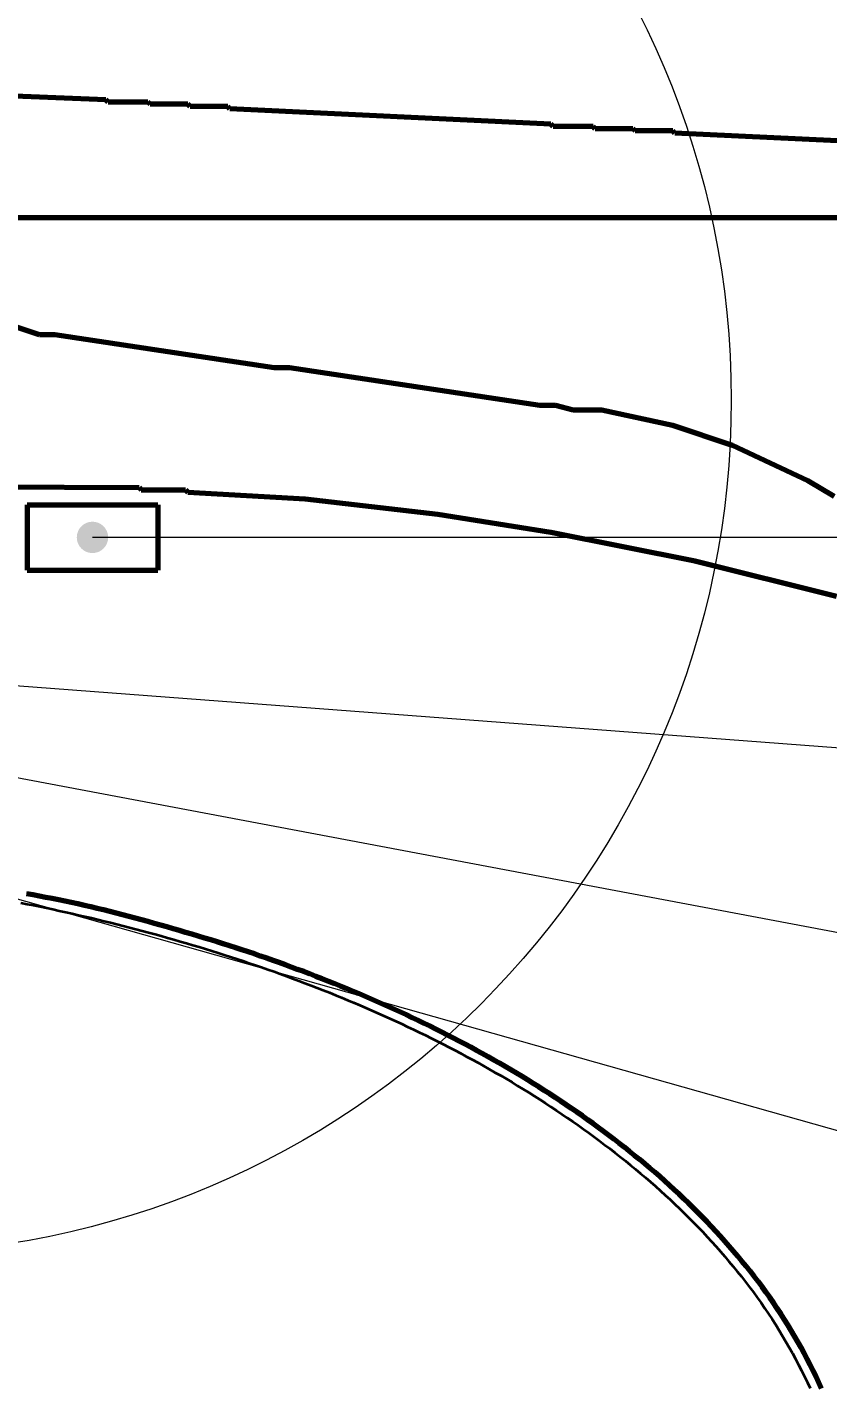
# Model space of a CAD drawing. Header units: millimetres. Extents: x 0 to 2382, y 0 to 420.
# Drawn here: x 173.9 to 204.5, y 325.6 to 377.4 of the extents above; entities that cross this region are included whole.
import ezdxf

# ---------------------------------------------------------------- set-up
doc = ezdxf.new("R2010")
doc.units = ezdxf.units.MM
doc.linetypes.add('IRAM-E-TRAZOS', pattern=[5, 4, -1])
for name, color, linetype, lineweight in [('01-VISIBLE', 7, 'CONTINUOUS', 70), ('02-OCULTA', 4, 'IRAM-E-TRAZOS', 35), ('04-COTA', 3, 'CONTINUOUS', 18), ('08-FINA', 5, 'CONTINUOUS', 18)]:
    doc.layers.add(name, color=color, linetype=linetype, lineweight=lineweight)
doc.styles.add('ISO3098', font='isocpeur.ttf')
doc.dimstyles.new('FLAMA-IRAM', dxfattribs={"dimtxt": 3.5, "dimasz": 3.5, "dimexe": 2, "dimexo": 1.5, "dimgap": 1, "dimtad": 1, "dimdec": 1, "dimtxsty": 'ISO3098', "dimblk": 'IRAM_FLECHA', "dimblk1": 'IRAM_FLECHA', "dimblk2": 'IRAM_FLECHA', "dimcen": 2.5, "dimclrd": 256, "dimclre": 256, "dimclrt": 256, "dimazin": 3, "dimtfac": 1, "dimtmove": 0, "dimatfit": 3, "dimlwd": 18, "dimlwe": 18})

# ---------------------------------------------------------------- blocks, each defined once
blk = doc.blocks.new('IRAM_FLECHA')
blk.add_solid([(0, 0), (-1, 0.125), (-1, -0.125)])

msp = doc.modelspace()

# ---------------------------------------------------------------- hatches: boundary and pattern name
at = {"layer": '08-FINA'}
h = msp.add_hatch(color=7, dxfattribs=at)
h.dxf.hatch_style = 1
edge = h.paths.add_edge_path()
edge.add_arc((176.388, 357.916), 0.6, 0, 360)

# ---------------------------------------------------------------- linework, layer by layer
at = {"layer": '01-VISIBLE'}
for p, q in [((176.898, 374.631), (170.803, 374.886)), ((176.983, 374.551), (176.898, 374.631)), ((178.508, 374.551), (176.983, 374.551)), ((178.593, 374.466), (178.508, 374.551)), ((180.033, 374.466), (178.593, 374.466)), ((180.118, 374.381), (180.033, 374.466)), ((181.558, 374.381), (180.118, 374.381)), ((181.643, 374.296), (181.558, 374.381)), ((193.918, 373.701), (181.643, 374.296)), ((194.003, 373.616), (193.918, 373.701)), ((195.528, 373.616), (194.003, 373.616)), ((195.613, 373.531), (195.528, 373.616)), ((197.048, 373.531), (195.613, 373.531)), ((197.133, 373.446), (197.048, 373.531)), ((198.573, 373.446), (197.133, 373.446)), ((198.658, 373.361), (198.573, 373.446)), ((209.413, 372.856), (198.658, 373.361)), ((172.073, 370.146), (205.938, 370.146)), ((174.358, 365.661), (168.943, 367.436)), ((174.953, 365.661), (174.358, 365.661)), ((183.333, 364.391), (174.953, 365.661)), ((183.928, 364.391), (183.333, 364.391)), ((193.493, 362.951), (183.928, 364.391)), ((194.088, 362.951), (193.493, 362.951)), ((194.763, 362.781), (194.088, 362.951)), ((195.863, 362.781), (194.763, 362.781)), ((198.573, 362.186), (195.863, 362.781)), ((200.858, 361.426), (198.573, 362.186)), ((203.738, 360.071), (200.858, 361.426)), ((204.753, 359.476), (203.738, 360.071)), ((167.024, 359.879), (178.168, 359.816)), ((178.168, 359.816), (178.253, 359.731)), ((178.253, 359.731), (179.948, 359.731)), ((179.948, 359.731), (180.033, 359.646)), ((180.033, 359.646), (184.518, 359.391)), ((173.888, 359.166), (178.888, 359.166)), ((184.518, 359.391), (189.598, 358.801)), ((189.598, 358.801), (193.918, 358.121)), ((193.918, 358.121), (199.423, 357.021)), ((199.423, 357.021), (204.838, 355.666)), ((173.888, 356.666), (178.888, 356.666))]:
    msp.add_line(p, q, dxfattribs=at)
for points in [[(173.888, 359.166), (173.888, 358.916), (173.888, 358.666), (173.888, 358.416), (173.888, 358.166), (173.888, 357.916), (173.888, 357.666), (173.888, 357.416), (173.888, 357.166), (173.888, 356.916), (173.888, 356.666)], [(178.888, 359.166), (178.888, 358.916), (178.888, 358.666), (178.888, 358.416), (178.888, 358.166), (178.888, 357.916), (178.888, 357.666), (178.888, 357.416), (178.888, 357.166), (178.888, 356.916), (178.888, 356.666)], [(204.264, 325.391), (204.161, 325.619), (204.055, 325.847), (203.947, 326.072), (203.835, 326.297), (203.72, 326.519), (203.603, 326.741), (203.482, 326.96), (203.359, 327.179), (203.234, 327.395), (203.105, 327.61), (202.974, 327.824), (202.841, 328.036), (202.705, 328.246), (202.566, 328.455), (202.425, 328.662), (202.282, 328.868), (202.137, 329.072), (201.989, 329.274), (201.839, 329.475), (201.687, 329.674), (201.533, 329.872), (201.377, 330.068), (201.219, 330.262), (201.059, 330.455), (200.897, 330.646), (200.733, 330.835), (200.567, 331.023), (200.4, 331.21), (200.23, 331.394), (200.059, 331.577), (199.887, 331.759), (199.712, 331.939), (199.536, 332.117), (199.359, 332.294), (199.18, 332.469), (198.999, 332.643), (198.817, 332.815), (198.634, 332.986), (198.449, 333.155), (198.263, 333.323), (198.076, 333.489), (197.887, 333.654), (197.697, 333.817), (197.505, 333.979), (197.313, 334.139), (197.119, 334.298), (196.924, 334.455), (196.728, 334.611), (196.531, 334.765), (196.332, 334.919), (196.133, 335.07), (195.932, 335.22), (195.731, 335.369), (195.528, 335.517), (195.325, 335.663), (195.12, 335.808), (194.915, 335.951), (194.708, 336.093), (194.501, 336.234), (194.293, 336.373), (194.084, 336.511), (193.874, 336.648), (193.663, 336.783), (193.451, 336.917), (193.239, 337.05), (193.026, 337.182), (192.812, 337.312), (192.597, 337.441), (192.382, 337.569), (192.165, 337.696), (191.949, 337.821), (191.731, 337.945), (191.513, 338.068), (191.294, 338.19), (191.074, 338.311), (190.854, 338.43), (190.633, 338.548), (190.411, 338.665), (190.189, 338.781), (189.967, 338.896), (189.743, 339.01), (189.519, 339.122), (189.295, 339.233), (189.07, 339.343), (188.844, 339.452), (188.618, 339.56), (188.391, 339.667), (188.164, 339.772), (187.936, 339.877), (187.708, 339.98), (187.48, 340.083), (187.25, 340.184), (187.021, 340.284), (186.791, 340.384), (186.56, 340.482), (186.329, 340.579), (186.098, 340.675), (185.866, 340.771), (185.634, 340.865), (185.402, 340.958), (185.169, 341.05), (184.935, 341.142), (184.702, 341.232), (184.468, 341.321), (184.233, 341.409), (183.998, 341.496), (183.763, 341.582), (183.527, 341.667), (183.291, 341.751), (183.055, 341.834), (182.818, 341.916), (182.581, 341.997), (182.343, 342.077), (182.105, 342.155), (181.867, 342.233), (181.629, 342.31), (181.39, 342.385), (181.151, 342.46), (180.911, 342.534), (180.672, 342.607), (180.432, 342.68), (180.192, 342.751), (179.951, 342.822), (179.711, 342.892), (179.47, 342.962), (179.229, 343.031), (178.988, 343.099), (178.747, 343.167), (178.506, 343.235), (178.264, 343.301), (178.023, 343.367), (177.781, 343.432), (177.538, 343.496), (177.296, 343.559), (177.053, 343.621), (176.81, 343.681), (176.566, 343.74), (176.322, 343.797), (176.078, 343.853), (175.834, 343.908), (175.589, 343.961), (175.344, 344.012), (175.098, 344.063), (174.853, 344.112), (174.607, 344.16), (174.361, 344.207), (174.114, 344.253), (173.868, 344.299)]]:
    msp.add_lwpolyline(points, dxfattribs=at)
at = {"layer": '02-OCULTA'}
for p, q in [((176.898, 374.631), (170.803, 374.886)), ((176.983, 374.551), (176.898, 374.631)), ((178.508, 374.551), (176.983, 374.551)), ((178.593, 374.466), (178.508, 374.551)), ((180.033, 374.466), (178.593, 374.466)), ((180.118, 374.381), (180.033, 374.466)), ((181.558, 374.381), (180.118, 374.381)), ((181.643, 374.296), (181.558, 374.381)), ((193.918, 373.701), (181.643, 374.296)), ((194.003, 373.616), (193.918, 373.701)), ((195.528, 373.616), (194.003, 373.616)), ((195.613, 373.531), (195.528, 373.616)), ((197.048, 373.531), (195.613, 373.531)), ((197.133, 373.446), (197.048, 373.531)), ((198.573, 373.446), (197.133, 373.446)), ((198.658, 373.361), (198.573, 373.446)), ((209.413, 372.856), (198.658, 373.361)), ((172.073, 370.146), (205.938, 370.146)), ((174.358, 365.661), (168.943, 367.436)), ((174.953, 365.661), (174.358, 365.661)), ((183.333, 364.391), (174.953, 365.661)), ((183.928, 364.391), (183.333, 364.391)), ((193.493, 362.951), (183.928, 364.391)), ((194.088, 362.951), (193.493, 362.951)), ((194.763, 362.781), (194.088, 362.951)), ((195.863, 362.781), (194.763, 362.781)), ((198.573, 362.186), (195.863, 362.781)), ((200.858, 361.426), (198.573, 362.186)), ((203.738, 360.071), (200.858, 361.426)), ((204.753, 359.476), (203.738, 360.071)), ((163.098, 359.901), (178.168, 359.816)), ((178.168, 359.816), (178.253, 359.731)), ((178.253, 359.731), (179.948, 359.731)), ((179.948, 359.731), (180.033, 359.646)), ((180.033, 359.646), (184.518, 359.391)), ((184.518, 359.391), (189.598, 358.801)), ((189.598, 358.801), (193.918, 358.121)), ((193.918, 358.121), (199.423, 357.021)), ((199.423, 357.021), (204.838, 355.666))]:
    msp.add_line(p, q, dxfattribs=at)
for points in [[(173.888, 356.666), (173.888, 356.916), (173.888, 357.166), (173.888, 357.416), (173.888, 357.666), (173.888, 357.916), (173.888, 358.166), (173.888, 358.416), (173.888, 358.666), (173.888, 358.916), (173.888, 359.166)], [(178.888, 356.666), (178.888, 356.916), (178.888, 357.166), (178.888, 357.416), (178.888, 357.666), (178.888, 357.916), (178.888, 358.166), (178.888, 358.416), (178.888, 358.666), (178.888, 358.916), (178.888, 359.166)], [(173.644, 343.955), (173.89, 343.906), (174.136, 343.857), (174.382, 343.806), (174.628, 343.755), (174.874, 343.703), (175.12, 343.65), (175.365, 343.596), (175.61, 343.541), (175.855, 343.486), (176.1, 343.43), (176.345, 343.372), (176.589, 343.314), (176.833, 343.255), (177.077, 343.195), (177.321, 343.135), (177.564, 343.073), (177.808, 343.01), (178.051, 342.947), (178.294, 342.883), (178.536, 342.818), (178.779, 342.752), (179.021, 342.685), (179.263, 342.617), (179.504, 342.548), (179.746, 342.478), (179.987, 342.408), (180.228, 342.336), (180.468, 342.264), (180.709, 342.191), (180.949, 342.116), (181.188, 342.041), (181.428, 341.965), (181.667, 341.888), (181.905, 341.81), (182.144, 341.731), (182.382, 341.651), (182.62, 341.57), (182.857, 341.488), (183.095, 341.405), (183.331, 341.321), (183.568, 341.236), (183.804, 341.15), (184.04, 341.063), (184.275, 340.976), (184.51, 340.887), (184.745, 340.797), (184.979, 340.706), (185.213, 340.614), (185.446, 340.521), (185.679, 340.427), (185.912, 340.332), (186.144, 340.236), (186.375, 340.139), (186.607, 340.041), (186.837, 339.942), (187.068, 339.841), (187.298, 339.74), (187.527, 339.637), (187.756, 339.534), (187.984, 339.429), (188.212, 339.323), (188.439, 339.216), (188.666, 339.108), (188.892, 338.999), (189.118, 338.889), (189.343, 338.777), (189.568, 338.665), (189.792, 338.551), (190.015, 338.436), (190.238, 338.32), (190.46, 338.203), (190.682, 338.084), (190.903, 337.965), (191.123, 337.844), (191.342, 337.722), (191.561, 337.599), (191.779, 337.474), (191.997, 337.348), (192.214, 337.221), (192.43, 337.093), (192.645, 336.963), (192.859, 336.832), (193.073, 336.7), (193.286, 336.567), (193.498, 336.432), (193.709, 336.296), (193.919, 336.159), (194.129, 336.02), (194.337, 335.88), (194.545, 335.739), (194.752, 335.596), (194.958, 335.452), (195.162, 335.306), (195.366, 335.159), (195.569, 335.011), (195.771, 334.861), (195.971, 334.71), (196.171, 334.558), (196.369, 334.404), (196.567, 334.248), (196.763, 334.091), (196.958, 333.933), (197.152, 333.773), (197.344, 333.612), (197.536, 333.449), (197.726, 333.284), (197.914, 333.118), (198.102, 332.951), (198.287, 332.782), (198.472, 332.612), (198.655, 332.439), (198.836, 332.266), (199.016, 332.091), (199.195, 331.914), (199.372, 331.735), (199.547, 331.555), (199.72, 331.374), (199.892, 331.19), (200.062, 331.006), (200.231, 330.819), (200.397, 330.631), (200.562, 330.441), (200.725, 330.25), (200.886, 330.057), (201.045, 329.863), (201.202, 329.666), (201.356, 329.469), (201.509, 329.269), (201.66, 329.068), (201.808, 328.865), (201.954, 328.66), (202.097, 328.454), (202.238, 328.246), (202.376, 328.037), (202.512, 327.825), (202.645, 327.612), (202.776, 327.397), (202.904, 327.181), (203.029, 326.963), (203.151, 326.744), (203.271, 326.523), (203.389, 326.301), (203.503, 326.078), (203.615, 325.853), (203.724, 325.626), (203.831, 325.399)]]:
    msp.add_lwpolyline(points, dxfattribs=at)
at = {"layer": '08-FINA'}
for p, q in [((226.823, 357.916), (176.388, 357.916)), ((226.835, 348.216), (167.378, 352.693)), ((226.893, 338.657), (158.188, 351.616)), ((226.974, 329.002), (158.188, 348.416))]:
    msp.add_line(p, q, dxfattribs=at)
msp.add_circle((168.188, 363.169), 32.625, dxfattribs=at)

# ---------------------------------------------------------------- dimensions: what is measured, and where the dimension line sits
at = {"layer": '04-COTA'}
msp.add_linear_dim(base=(97.188, 383.971), p1=(97.188, 374.971), p2=(211.823, 374.971), dimstyle='FLAMA-IRAM', override={"dimlfac": 2}, dxfattribs=at).render()

doc.saveas('drawing.dxf')
